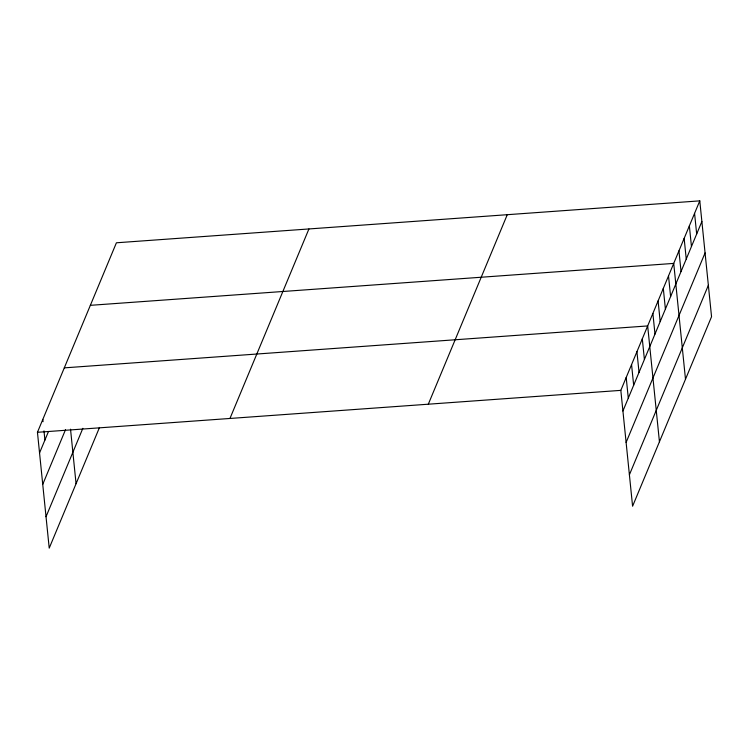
<?xml version="1.0" encoding="UTF-8"?>
<svg xmlns="http://www.w3.org/2000/svg" width="749" height="749" viewBox="0 0 749 749"><rect width="100%" height="100%" fill="white"/><g stroke="black" fill="none" stroke-linecap="round" stroke-linejoin="round"><path stroke-width="1.12" d="M99.514 427.426L49.219 548.137L37.45 432.295L116.413 242.788L699.781 200.863L711.55 316.705L632.587 506.212L620.827 390.369L699.781 200.863M39.547 452.939L48.498 431.471M42.74 484.36L65.556 429.589M46.026 516.726L82.858 428.316M229.962 418.457L308.925 228.96M428.306 404.198L507.27 214.701M622.925 411.014L701.879 221.517M626.108 442.425L705.071 252.928M629.403 474.791L708.357 285.294M90.357 305.33L673.726 263.405L685.494 379.247M64.292 367.862L647.67 325.937L659.438 441.779M37.45 432.295L620.827 390.369M694.576 213.371L696.673 234.025M689.361 225.88L691.458 246.533M684.146 238.388L686.243 259.032M678.94 250.896L681.038 271.541M668.511 275.904L670.617 296.557M663.305 288.412L665.402 309.065M658.09 300.92L660.187 321.574M652.885 313.428L654.982 334.082M642.305 338.82L644.402 359.473M636.931 351.712L639.028 372.356M631.566 364.594L633.663 385.248M626.192 377.477L628.289 398.131M70.528 429.177L76.061 483.704M42.815 419.403L43.049 421.706M43.985 430.881L44.921 440.056"/></g></svg>
